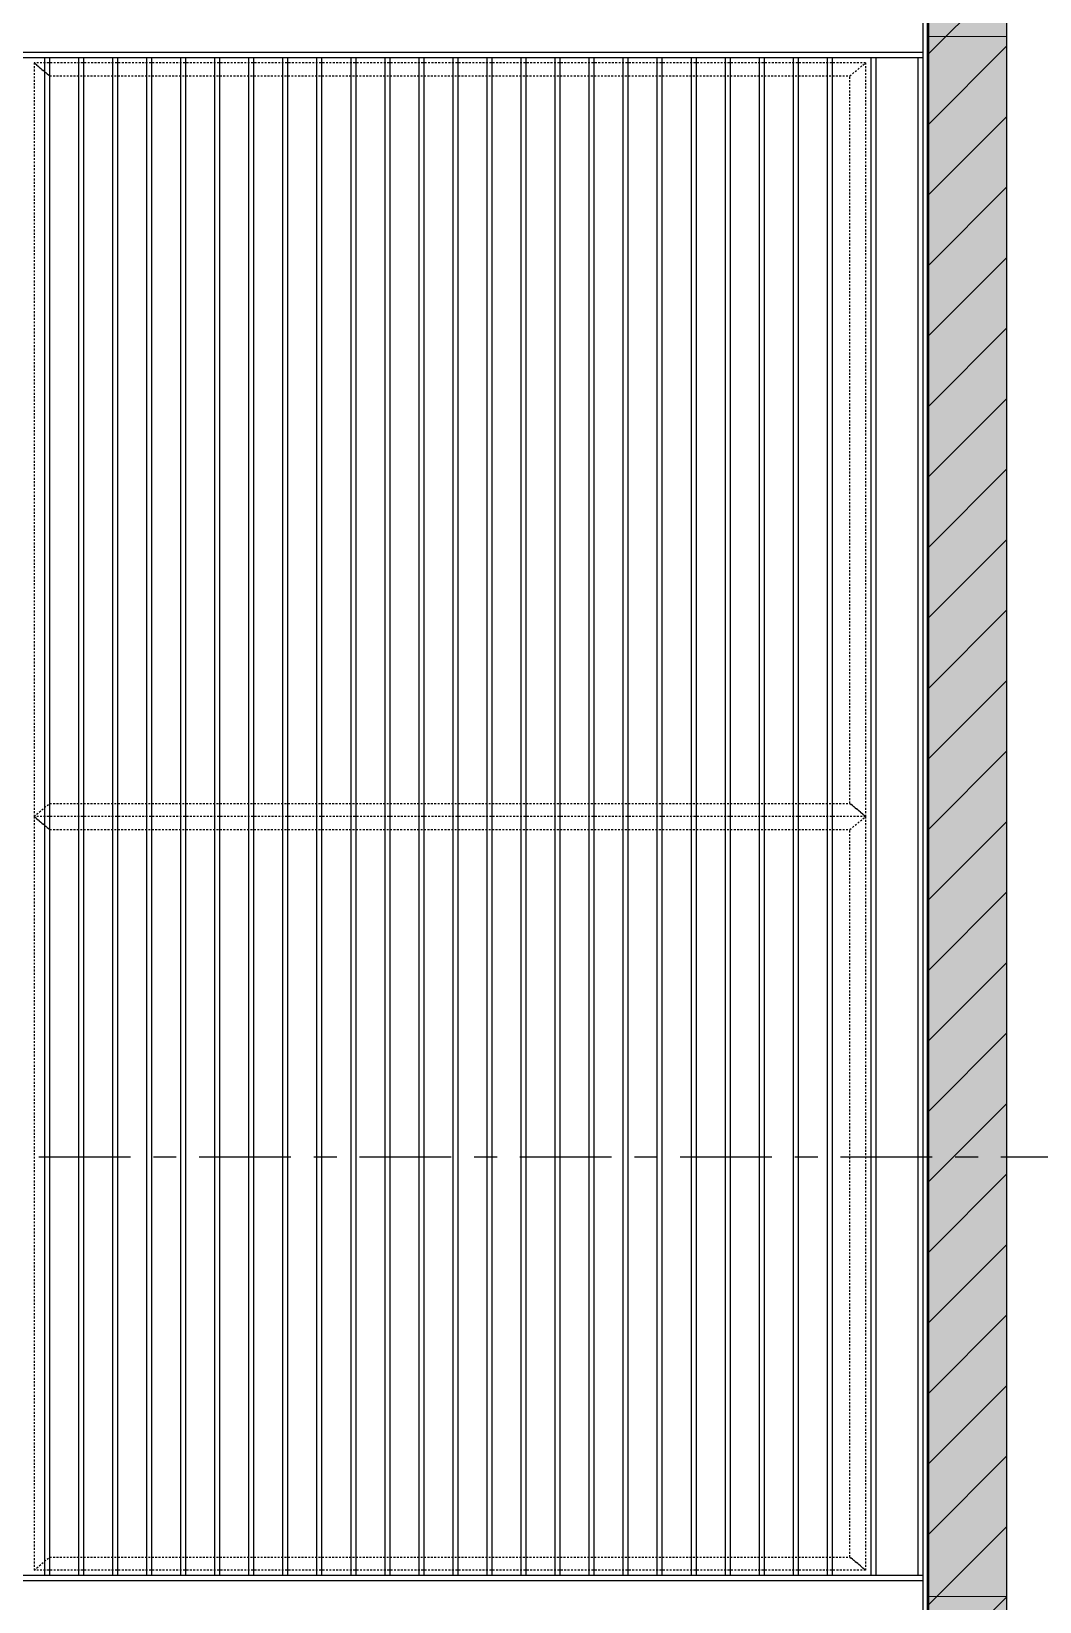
# Model space of a CAD drawing. Header units: millimetres. Extents: x 3774 to 718460, y -768339 to 192544.
# Drawn here: x 455933 to 457858, y -725317 to -722317 of the extents above; entities that cross this region are included whole.
import ezdxf
from ezdxf.xclip import XClip

# ---------------------------------------------------------------- set-up
doc = ezdxf.new("R2010")
doc.units = ezdxf.units.MM
doc.header["$XCLIPFRAME"] = 0
doc.set_wipeout_variables(frame=1)
for name, pattern in [('TA_GL_000.70000', [1.925, 0.7, -0.175, 0.175, -0.175, 0.7]), ('TA_HL_001.00000', [6.5, 3.55, -2.95]), ('XKITLINE00', [0]), ('XKITLINE02', [4, 2, -2])]:
    doc.linetypes.add(name, pattern=pattern)
for name, color, linetype in [('000 - 0_SYM_DWG_GRIDLINE_MAIN_COLOR_251', 7, 'Continuous'), ('000 - CONCRETE_COL_HATCH_', 7, 'Continuous'), ('010 - ASPG_FRAMING_SUB_COLOR_2', 7, 'Continuous'), ('010 - ASPG_FRAMING_SUB_COLOR_3', 7, 'Continuous'), ('010 - ASPG_FRAMING_WIPEOUT_', 7, 'Continuous')]:
    doc.layers.add(name, color=color, linetype=linetype)
doc.layers.add('Bolt', color=7, linetype='Continuous', lineweight=0)
doc.layers.add('Part', color=7, linetype='Continuous', lineweight=0)
doc.styles.add('TA', font='', dxfattribs={"height": 4.5})
doc.styles.get('TA').set_extended_font_data('Cordia New')

# ---------------------------------------------------------------- blocks, each defined once
blk = doc.blocks.new('*A13124194')
at = {"layer": 'Part', "color": 7, "linetype": 'XKITLINE00', "lineweight": 0}
for p, q in [((2441.089231, -86.533462), (2441.089236, -86.533462)), ((2441.089231, -88.133462), (2441.089236, -86.533462)), ((2441.089236, -86.533462), (2441.089496, -86.533462)), ((2441.089226, -88.133462), (2441.089231, -88.133462)), ((2441.089231, -88.133462), (2441.089496, -88.133462))]:
    blk.add_line(p, q, dxfattribs=at)
blk = doc.blocks.new('*A13164198')
at = {"layer": 'Part', "color": 7, "linetype": 'XKITLINE00', "lineweight": 0}
for p, q in [((2441.089496, -108.373459), (2441.089496, -84.533459)), ((2441.089496, -84.533459), (2442.289496, -84.533459)), ((2442.289496, -84.533459), (2442.289496, -108.373459)), ((2442.289496, -108.373459), (2441.089496, -108.373459))]:
    blk.add_line(p, q, dxfattribs=at)
blk = doc.blocks.new('*A13174199')
at = {"layer": 'Part', "color": 7, "linetype": 'XKITLINE00', "lineweight": 0}
for p, q in [((2436.489603, -86.773462), (2435.689603, -86.773462)), ((2435.689603, -92.053462), (2435.689603, -86.773462)), ((2436.489603, -92.053462), (2436.489603, -86.773462)), ((2435.689603, -104.053462), (2435.689603, -92.621462)), ((2436.489603, -104.053462), (2436.489603, -92.621462)), ((2435.689603, -116.053462), (2435.689603, -104.621462)), ((2436.489603, -116.053462), (2436.489603, -104.621462))]:
    blk.add_line(p, q, dxfattribs=at)
blk = doc.blocks.new('*A13184200')
at = {"layer": 'Part', "color": 7, "linetype": 'XKITLINE00', "lineweight": 0}
for p, q in [((2438.489525, -124.453458), (2438.489685, -78.053458)), ((2440.889525, -124.453466), (2440.889685, -78.053466))]:
    blk.add_line(p, q, dxfattribs=at)
blk = doc.blocks.new('*A13254207')
at = {"layer": 'Part', "color": 7, "linetype": 'XKITLINE00', "lineweight": 0}
for p, q in [((2428.729603, -86.773462), (2427.929603, -86.773462)), ((2427.929603, -92.053462), (2427.929603, -86.773462)), ((2428.729603, -92.053462), (2428.729603, -86.773462)), ((2427.929603, -104.053462), (2427.929603, -92.621462)), ((2428.729603, -104.053462), (2428.729603, -92.621462)), ((2427.929603, -116.053462), (2427.929603, -104.621462)), ((2428.729603, -116.053462), (2428.729603, -104.621462))]:
    blk.add_line(p, q, dxfattribs=at)
blk = doc.blocks.new('*A18104692')
at = {"layer": 'Part', "color": 7, "linetype": 'XKITLINE00', "lineweight": 0}
for p, q in [((2441.089231, -104.773462), (2441.089226, -104.773462)), ((2441.089496, -104.773462), (2441.089231, -104.773462)), ((2441.089236, -106.373462), (2441.089231, -104.773462)), ((2441.089236, -106.373462), (2441.089231, -106.373462)), ((2441.089496, -106.373462), (2441.089236, -106.373462))]:
    blk.add_line(p, q, dxfattribs=at)
blk = doc.blocks.new('*A18114693')
at = {"layer": 'Part', "color": 7, "linetype": 'XKITLINE00', "lineweight": 0}
for p, q in [((2440.889589, -105.653462), (2441.089234, -105.653462)), ((2441.089234, -106.453462), (2440.889671, -106.453462)), ((2441.089234, -106.373462), (2441.089234, -106.453462))]:
    blk.add_line(p, q, dxfattribs=at)
blk = doc.blocks.new('*A18124694')
at = {"layer": 'Part', "color": 7, "linetype": 'XKITLINE00', "lineweight": 0}
for p, q in [((2435.689603, -104.573462), (2435.689603, -104.621462)), ((2435.689603, -104.621462), (2436.489603, -104.621462)), ((2436.489603, -104.621462), (2436.489603, -104.573462))]:
    blk.add_line(p, q, dxfattribs=at)
blk = doc.blocks.new('*A18134695')
at = {"layer": 'Part', "color": 7, "linetype": 'XKITLINE00', "lineweight": 0}
for p, q in [((2436.065603, -105.421462), (2436.065603, -104.621462)), ((2436.065603, -104.621462), (2436.113603, -104.621462)), ((2436.113603, -105.421462), (2436.113603, -104.621462)), ((2436.065603, -104.861462), (2436.113603, -104.861462)), ((2436.065603, -105.421462), (2436.113603, -105.421462))]:
    blk.add_line(p, q, dxfattribs=at)
blk = doc.blocks.new('*A18144696')
at = {"layer": 'Part', "color": 7, "linetype": 'XKITLINE00', "lineweight": 0}
for p, q in [((2438.329518, -104.053462), (2425.995968, -104.053462)), ((2425.995968, -104.573462), (2425.995968, -104.053462)), ((2438.329518, -104.573462), (2438.329518, -104.053462)), ((2438.329518, -104.573462), (2425.995968, -104.573462))]:
    blk.add_line(p, q, dxfattribs=at)
blk = doc.blocks.new('*A18154697')
at = {"layer": 'Part', "color": 7, "linetype": 'XKITLINE00', "lineweight": 0}
for p, q in [((2436.065603, -93.421462), (2436.065603, -92.621462)), ((2436.065603, -92.621462), (2436.113603, -92.621462)), ((2436.113603, -93.421462), (2436.113603, -92.621462)), ((2436.065603, -92.861462), (2436.113603, -92.861462)), ((2436.065603, -93.421462), (2436.113603, -93.421462))]:
    blk.add_line(p, q, dxfattribs=at)
blk = doc.blocks.new('*A18164698')
at = {"layer": 'Part', "color": 7, "linetype": 'XKITLINE00', "lineweight": 0}
for p, q in [((2435.689603, -92.573462), (2435.689603, -92.621462)), ((2435.689603, -92.621462), (2436.489603, -92.621462)), ((2436.489603, -92.621462), (2436.489603, -92.573462))]:
    blk.add_line(p, q, dxfattribs=at)
blk = doc.blocks.new('*A18174699')
at = {"layer": 'Part', "color": 7, "linetype": 'XKITLINE00', "lineweight": 0}
for p, q in [((2438.329518, -92.053462), (2425.995968, -92.053462)), ((2425.995968, -92.573462), (2425.995968, -92.053462)), ((2438.329518, -92.573462), (2438.329518, -92.053462)), ((2438.329518, -92.573462), (2425.995968, -92.573462))]:
    blk.add_line(p, q, dxfattribs=at)
blk = doc.blocks.new('*A18184700')
at = {"layer": 'Part', "color": 7, "linetype": 'XKITLINE00', "lineweight": 0}
for p, q in [((2428.305603, -105.421462), (2428.305603, -104.621462)), ((2428.305603, -104.621462), (2428.353603, -104.621462)), ((2428.353603, -105.421462), (2428.353603, -104.621462)), ((2428.305603, -104.861462), (2428.353603, -104.861462)), ((2428.305603, -105.421462), (2428.353603, -105.421462))]:
    blk.add_line(p, q, dxfattribs=at)
blk = doc.blocks.new('*A18194701')
at = {"layer": 'Part', "color": 7, "linetype": 'XKITLINE00', "lineweight": 0}
for p, q in [((2427.929603, -104.573462), (2427.929603, -104.621462)), ((2427.929603, -104.621462), (2428.729603, -104.621462)), ((2428.729603, -104.621462), (2428.729603, -104.573462))]:
    blk.add_line(p, q, dxfattribs=at)
blk = doc.blocks.new('*A18204702')
at = {"layer": 'Part', "color": 7, "linetype": 'XKITLINE00', "lineweight": 0}
for p, q in [((2428.305603, -93.421462), (2428.305603, -92.621462)), ((2428.305603, -92.621462), (2428.353603, -92.621462)), ((2428.353603, -93.421462), (2428.353603, -92.621462)), ((2428.305603, -92.861462), (2428.353603, -92.861462)), ((2428.305603, -93.421462), (2428.353603, -93.421462))]:
    blk.add_line(p, q, dxfattribs=at)
blk = doc.blocks.new('*A18214703')
at = {"layer": 'Part', "color": 7, "linetype": 'XKITLINE00', "lineweight": 0}
for p, q in [((2427.929603, -92.573462), (2427.929603, -92.621462)), ((2427.929603, -92.621462), (2428.729603, -92.621462)), ((2428.729603, -92.621462), (2428.729603, -92.573462))]:
    blk.add_line(p, q, dxfattribs=at)
blk = doc.blocks.new('*A18224704')
at = {"layer": 'Part', "color": 7, "linetype": 'XKITLINE00', "lineweight": 0}
blk.add_line((2440.889671, -110.453462), (2440.889671, -106.453462), dxfattribs=at)
blk = doc.blocks.new('*A18364718')
at = {"layer": 'Bolt'}
for points in [[(2435.794, -104.573), (2435.794, -104.525), (2435.906, -104.525), (2435.906, -104.573)], [(2435.794, -104.621), (2435.794, -104.573), (2435.906, -104.573), (2435.906, -104.621)], [(2436.274, -104.573), (2436.274, -104.525), (2436.386, -104.525), (2436.386, -104.573)], [(2436.274, -104.621), (2436.274, -104.573), (2436.386, -104.573), (2436.386, -104.621)]]:
    blk.add_hatch(color=7, dxfattribs=at).paths.add_polyline_path(points, flags=17)
at = {"layer": 'Bolt', "color": 7, "linetype": 'XKITLINE00', "lineweight": 0}
for p, q in [((2435.85, -104.685), (2435.85, -104.341)), ((2436.33, -104.685), (2436.33, -104.341)), ((2435.794, -104.573), (2435.794, -104.525)), ((2435.794, -104.621), (2435.794, -104.573)), ((2435.906, -104.573), (2435.906, -104.525)), ((2435.906, -104.621), (2435.906, -104.573)), ((2436.274, -104.573), (2436.274, -104.525)), ((2436.274, -104.621), (2436.274, -104.573)), ((2436.386, -104.573), (2436.386, -104.525)), ((2436.386, -104.621), (2436.386, -104.573))]:
    blk.add_line(p, q, dxfattribs=at)
blk = doc.blocks.new('*A18374719')
at = {"layer": 'Bolt'}
for points in [[(2435.794, -92.573), (2435.794, -92.525), (2435.906, -92.525), (2435.906, -92.573)], [(2435.794, -92.621), (2435.794, -92.573), (2435.906, -92.573), (2435.906, -92.621)], [(2436.274, -92.573), (2436.274, -92.525), (2436.386, -92.525), (2436.386, -92.573)], [(2436.274, -92.621), (2436.274, -92.573), (2436.386, -92.573), (2436.386, -92.621)]]:
    blk.add_hatch(color=7, dxfattribs=at).paths.add_polyline_path(points, flags=17)
at = {"layer": 'Bolt', "color": 7, "linetype": 'XKITLINE00', "lineweight": 0}
for p, q in [((2435.85, -92.685), (2435.85, -92.341)), ((2436.33, -92.685), (2436.33, -92.341)), ((2435.794, -92.573), (2435.794, -92.525)), ((2435.794, -92.621), (2435.794, -92.573)), ((2435.906, -92.573), (2435.906, -92.525)), ((2435.906, -92.621), (2435.906, -92.573)), ((2436.274, -92.573), (2436.274, -92.525)), ((2436.274, -92.621), (2436.274, -92.573)), ((2436.386, -92.573), (2436.386, -92.525)), ((2436.386, -92.621), (2436.386, -92.573))]:
    blk.add_line(p, q, dxfattribs=at)
blk = doc.blocks.new('*A18384720')
at = {"layer": 'Bolt'}
for points in [[(2428.034, -104.573), (2428.034, -104.525), (2428.146, -104.525), (2428.146, -104.573)], [(2428.034, -104.621), (2428.034, -104.573), (2428.146, -104.573), (2428.146, -104.621)], [(2428.514, -104.573), (2428.514, -104.525), (2428.626, -104.525), (2428.626, -104.573)], [(2428.514, -104.621), (2428.514, -104.573), (2428.626, -104.573), (2428.626, -104.621)]]:
    blk.add_hatch(color=7, dxfattribs=at).paths.add_polyline_path(points, flags=17)
at = {"layer": 'Bolt', "color": 7, "linetype": 'XKITLINE00', "lineweight": 0}
for p, q in [((2428.09, -104.685), (2428.09, -104.341)), ((2428.57, -104.685), (2428.57, -104.341)), ((2428.034, -104.573), (2428.034, -104.525)), ((2428.034, -104.621), (2428.034, -104.573)), ((2428.146, -104.573), (2428.146, -104.525)), ((2428.146, -104.621), (2428.146, -104.573)), ((2428.514, -104.573), (2428.514, -104.525)), ((2428.514, -104.621), (2428.514, -104.573)), ((2428.626, -104.573), (2428.626, -104.525)), ((2428.626, -104.621), (2428.626, -104.573))]:
    blk.add_line(p, q, dxfattribs=at)
blk = doc.blocks.new('*A18414723')
at = {"layer": 'Bolt'}
for points in [[(2428.034, -92.573), (2428.034, -92.525), (2428.146, -92.525), (2428.146, -92.573)], [(2428.034, -92.621), (2428.034, -92.573), (2428.146, -92.573), (2428.146, -92.621)], [(2428.514, -92.573), (2428.514, -92.525), (2428.626, -92.525), (2428.626, -92.573)], [(2428.514, -92.621), (2428.514, -92.573), (2428.626, -92.573), (2428.626, -92.621)]]:
    blk.add_hatch(color=7, dxfattribs=at).paths.add_polyline_path(points, flags=17)
at = {"layer": 'Bolt', "color": 7, "linetype": 'XKITLINE00', "lineweight": 0}
for p, q in [((2428.09, -92.685), (2428.09, -92.341)), ((2428.57, -92.685), (2428.57, -92.341)), ((2428.034, -92.573), (2428.034, -92.525)), ((2428.034, -92.621), (2428.034, -92.573)), ((2428.146, -92.573), (2428.146, -92.525)), ((2428.146, -92.621), (2428.146, -92.573)), ((2428.514, -92.573), (2428.514, -92.525)), ((2428.514, -92.621), (2428.514, -92.573)), ((2428.626, -92.573), (2428.626, -92.525)), ((2428.626, -92.621), (2428.626, -92.573))]:
    blk.add_line(p, q, dxfattribs=at)
blk = doc.blocks.new('*A19534835')
at = {"layer": 'Part', "color": 7, "linetype": 'XKITLINE00', "lineweight": 0}
for p, q in [((2436.113603, -86.773462), (2436.113603, -86.693462)), ((2436.153603, -86.773462), (2436.153603, -86.733462)), ((2436.153603, -86.733462), (2436.593603, -86.733462)), ((2436.593603, -86.733462), (2436.593603, -86.693462))]:
    blk.add_line(p, q, dxfattribs=at)
blk = doc.blocks.new('*A19544836')
at = {"layer": 'Part', "color": 7, "linetype": 'XKITLINE00', "lineweight": 0}
for p, q in [((2435.209603, -86.693462), (2435.209603, -86.613462)), ((2435.209603, -86.613462), (2436.969603, -86.613462)), ((2436.969603, -86.693462), (2436.969603, -86.613462)), ((2435.209603, -86.693462), (2436.969603, -86.693462))]:
    blk.add_line(p, q, dxfattribs=at)
blk = doc.blocks.new('*A19554837')
at = {"layer": 'Part', "color": 7, "linetype": 'XKITLINE00', "lineweight": 0}
for p, q in [((2440.889656, -86.453462), (2441.089234, -86.453462)), ((2441.089234, -86.533462), (2441.089234, -86.453462)), ((2440.889653, -87.253462), (2441.089234, -87.253462))]:
    blk.add_line(p, q, dxfattribs=at)
blk = doc.blocks.new('*A19564838')
at = {"layer": 'Part', "color": 7, "linetype": 'XKITLINE00', "lineweight": 0}
for p, q in [((2425.769509, -82.453462), (2438.489525, -82.453462)), ((2438.489523, -82.453462), (2438.489525, -82.453462)), ((2438.489525, -82.453462), (2438.489525, -86.453462)), ((2438.489525, -86.453462), (2425.769509, -86.453462)), ((2438.489523, -86.453462), (2438.489525, -86.453462))]:
    blk.add_line(p, q, dxfattribs=at)
blk = doc.blocks.new('*A19574839')
at = {"layer": 'Part', "color": 7, "linetype": 'XKITLINE00', "lineweight": 0}
for p, q in [((2435.209603, -86.613462), (2435.049603, -86.453462)), ((2436.969603, -86.613462), (2435.209603, -86.613462)), ((2437.129603, -86.453462), (2436.969603, -86.613462))]:
    blk.add_line(p, q, dxfattribs=at)
blk = doc.blocks.new('*A19714853')
at = {"layer": 'Part', "color": 7, "linetype": 'XKITLINE00', "lineweight": 0}
for p, q in [((2428.353603, -86.773462), (2428.353603, -86.693462)), ((2428.393603, -86.773462), (2428.393603, -86.733462)), ((2428.393603, -86.733462), (2428.833603, -86.733462)), ((2428.833603, -86.733462), (2428.833603, -86.693462))]:
    blk.add_line(p, q, dxfattribs=at)
blk = doc.blocks.new('*A19724854')
at = {"layer": 'Part', "color": 7, "linetype": 'XKITLINE00', "lineweight": 0}
for p, q in [((2427.449603, -86.613462), (2427.289603, -86.453462)), ((2429.209603, -86.613462), (2427.449603, -86.613462)), ((2429.369603, -86.453462), (2429.209603, -86.613462))]:
    blk.add_line(p, q, dxfattribs=at)
blk = doc.blocks.new('*A19734855')
at = {"layer": 'Part', "color": 7, "linetype": 'XKITLINE00', "lineweight": 0}
for p, q in [((2427.449603, -86.693462), (2427.449603, -86.613462)), ((2427.449603, -86.613462), (2429.209603, -86.613462)), ((2429.209603, -86.693462), (2429.209603, -86.613462)), ((2427.449603, -86.693462), (2429.209603, -86.693462))]:
    blk.add_line(p, q, dxfattribs=at)
blk = doc.blocks.new('*A19864868')
at = {"layer": 'Bolt'}
for points in [[(2435.506, -86.613), (2435.506, -86.693), (2435.394, -86.693), (2435.394, -86.613)], [(2436.786, -86.613), (2436.786, -86.693), (2436.674, -86.693), (2436.674, -86.613)]]:
    blk.add_hatch(color=7, dxfattribs=at).paths.add_polyline_path(points, flags=17)
at = {"layer": 'Bolt', "color": 7, "linetype": 'XKITLINE00', "lineweight": 0}
for p, q in [((2435.394, -86.613), (2435.394, -86.693)), ((2435.45, -86.55), (2435.45, -86.893)), ((2435.506, -86.613), (2435.506, -86.693)), ((2436.674, -86.613), (2436.674, -86.693)), ((2436.73, -86.55), (2436.73, -86.893)), ((2436.786, -86.613), (2436.786, -86.693))]:
    blk.add_line(p, q, dxfattribs=at)
blk = doc.blocks.new('*A19874869')
at = {"layer": 'Bolt', "color": 7, "linetype": 'XKITLINE02', "lineweight": 0}
for p, q in [((2436.002243, -86.973462), (2436.345603, -86.973462)), ((2436.065603, -86.917462), (2436.113603, -86.917462)), ((2436.065603, -87.029462), (2436.113603, -87.029462)), ((2436.113603, -86.917462), (2436.153603, -86.917462)), ((2436.113603, -87.029462), (2436.153603, -87.029462))]:
    blk.add_line(p, q, dxfattribs=at)
blk = doc.blocks.new('*A19924874')
at = {"layer": 'Bolt'}
for points in [[(2427.746, -86.613), (2427.746, -86.693), (2427.634, -86.693), (2427.634, -86.613)], [(2429.026, -86.613), (2429.026, -86.693), (2428.914, -86.693), (2428.914, -86.613)]]:
    blk.add_hatch(color=7, dxfattribs=at).paths.add_polyline_path(points, flags=17)
at = {"layer": 'Bolt', "color": 7, "linetype": 'XKITLINE00', "lineweight": 0}
for p, q in [((2427.634, -86.613), (2427.634, -86.693)), ((2427.69, -86.55), (2427.69, -86.893)), ((2427.746, -86.613), (2427.746, -86.693)), ((2428.914, -86.613), (2428.914, -86.693)), ((2428.97, -86.55), (2428.97, -86.893)), ((2429.026, -86.613), (2429.026, -86.693))]:
    blk.add_line(p, q, dxfattribs=at)
blk = doc.blocks.new('*A19934875')
at = {"layer": 'Bolt', "color": 7, "linetype": 'XKITLINE02', "lineweight": 0}
for p, q in [((2428.242243, -86.973462), (2428.585603, -86.973462)), ((2428.305603, -86.917462), (2428.353603, -86.917462)), ((2428.305603, -87.029462), (2428.353603, -87.029462)), ((2428.353603, -86.917462), (2428.393603, -86.917462)), ((2428.353603, -87.029462), (2428.393603, -87.029462))]:
    blk.add_line(p, q, dxfattribs=at)
blk = doc.blocks.new('W-1-PP19-SE-ENT3_20260407-111149_PP19_ENT3_SE_ELE3')
at = {"color": 7, "lineweight": 0, "xscale": 125, "yscale": 125, "zscale": 125}
for name in ['*A13164198', '*A13184200', '*A19564838', '*A19724854', '*A19574839', '*A19554837', '*A19734855', '*A19924874', '*A19714853', '*A19544836', '*A19864868', '*A19534835', '*A13124194', '*A13254207', '*A19934875', '*A13174199', '*A19874869', '*A18174699', '*A18414723', '*A18374719', '*A18214703', '*A18204702', '*A18164698', '*A18154697', '*A18144696', '*A18384720', '*A18364718', '*A18194701', '*A18184700', '*A18124694', '*A18134695', '*A18104692', '*A18114693', '*A18224704']:
    blk.add_blockref(name, (-296446.190625, 122106.68275), dxfattribs=at)
blk = doc.blocks.new('A$Cc95a8f7c')
at = {"layer": '000 - CONCRETE_COL_HATCH_', "transparency": 33554585}
h = blk.add_hatch(dxfattribs=at)
h.set_pattern_fill('AR-CONC', scale=2.5)
h.paths.add_polyline_path([(0, -15540), (150, -15540), (150, 300), (0, 300)])
h = blk.add_hatch(dxfattribs=at)
h.set_pattern_fill('ANSI31', scale=30)
h.paths.add_polyline_path([(0, -15540), (150, -15540), (150, 300), (0, 300)])
at = {"layer": '000 - CONCRETE_COL_HATCH_', "color": 7}
blk.add_lwpolyline([(0, -15540), (150, -15540), (150, 300), (0, 300)], close=True, dxfattribs=at)
blk = doc.blocks.new('W-1-PP19-SE-ENT3_20260407-141310_PP19_ENT3_PRECAST_HATCH')
at = {"color": 7}
blk.add_blockref('A$Cc95a8f7c', (-46357.4, 85502.9), dxfattribs=at)
blk = doc.blocks.new('W-1-PP19-SE-ENT3_20260407-141433PP19_ENT3_PRECAST_HATCH')
at = {"color": 7}
blk.add_blockref('W-1-PP19-SE-ENT3_20260407-141310_PP19_ENT3_PRECAST_HATCH', (55047.4, 32597.1), dxfattribs=at)
blk = doc.blocks.new('*U5908')
at = {"layer": '000 - 0_SYM_DWG_GRIDLINE_MAIN_COLOR_251', "color": 7, "linetype": 'ByBlock', "ltscale": 5}
blk.add_line((10, 0), (-471.236, 0), dxfattribs=at)
at = {"color": 7, "style": 'TA', "flags": 1}
blk.add_attdef('LOCATION', (6, -6), '', height=4.5, rotation=270, dxfattribs=at)
blk = doc.blocks.new('W-1-PP19-SE-ENT3_20260407-142507PP19_ENT3_ELE1_DIMS_2')
at = {"layer": '000 - 0_SYM_DWG_GRIDLINE_MAIN_COLOR_251', "color": 7, "linetype": 'TA_GL_000.70000', "xscale": 50.00000000000003, "yscale": 50.00000000000003, "zscale": 50.00000000000003, "rotation": 180}
blk.add_blockref('*U5908', (-12415.2, 109400), dxfattribs=at)
blk = doc.blocks.new('*U8189')
at = {"layer": '010 - ASPG_FRAMING_SUB_COLOR_3', "color": 7, "linetype": 'ByBlock'}
for points in [[(0, 0), (0, 1588.2), (25, 1558.2), (25, 30), (0, 0)], [(1440, 1588.2), (0, 1588.2), (25, 1558.2), (1415, 1558.2)], [(1440, 0), (1440, 1588.2), (1415, 1558.2), (1415, 30), (1440, 0)], [(25, 30), (1415, 30), (1440, 0), (0, 0), (25, 30)]]:
    blk.add_lwpolyline(points, close=True, dxfattribs=at)
blk = doc.blocks.new('*U5965')
at = {"color": 7}
blk.add_wipeout([(0, 0), (1794.1, 0), (1794.1, 12350), (0, 12350)], dxfattribs=at)
blk.add_lwpolyline([(0, 0), (1794.1, 0), (1794.1, 12350), (0, 12350)], close=True, dxfattribs=at)
blk = doc.blocks.new('*U8522')
at = {"color": 7}
blk.add_wipeout([(0, 0), (10.2, 0), (10.2, 12850), (0, 12850)], dxfattribs=at)
blk.add_lwpolyline([(0, 0), (10.2, 0), (10.2, 12850), (0, 12850)], close=True, dxfattribs=at)
blk = doc.blocks.new('*U8482')
at = {"color": 7}
blk.add_wipeout([(0, 0), (10, 0), (10, 12850), (0, 12850)], dxfattribs=at)
blk.add_lwpolyline([(0, 0), (10, 0), (10, 12850), (0, 12850)], close=True, dxfattribs=at)
blk = doc.blocks.new('*U8483')
at = {"color": 7}
blk.add_wipeout([(0, 0), (10, 0), (10, 12850), (0, 12850)], dxfattribs=at)
blk.add_lwpolyline([(0, 0), (10, 0), (10, 12850), (0, 12850)], close=True, dxfattribs=at)
blk = doc.blocks.new('*U5956')
at = {"color": 7}
blk.add_wipeout([(0, -40), (1789, -40), (1789, 40), (0, 40)], dxfattribs=at).dxf.layer = '010 - ASPG_FRAMING_WIPEOUT_'
at = {"layer": '010 - ASPG_FRAMING_SUB_COLOR_3', "color": 7}
blk.add_lwpolyline([(0, -40), (1789, -40), (1789, 40), (0, 40)], close=True, dxfattribs=at)
at = {"color": 7}
for points in [[(0, 40), (1789, 40), (1789, 50), (0, 50)], [(0, -50), (1789, -50), (1789, -40), (0, -40)]]:
    blk.add_wipeout(points, dxfattribs=at).dxf.layer = '010 - ASPG_FRAMING_WIPEOUT_'
at = {"layer": '010 - ASPG_FRAMING_SUB_COLOR_2', "color": 7}
for points in [[(0, 40), (1789, 40), (1789, 50), (0, 50)], [(0, -50), (1789, -50), (1789, -40), (0, -40)]]:
    blk.add_lwpolyline(points, close=True, dxfattribs=at)

msp = doc.modelspace()

# ---------------------------------------------------------------- block references
at = {"color": 7}
ref = msp.add_blockref('W-1-PP19-SE-ENT3_20260407-111149_PP19_ENT3_SE_ELE3', (448956.051, -833866.64), dxfattribs=at)
XClip(ref).set_block_clipping_path([(-12000.0004375063, 99820.555271939), (12229.3280822252, 118947.6656106847)])

# ---------------------------------------------------------------- next in the draw order: block references
msp.add_blockref('*U5965', (455850.351, -728316.64), dxfattribs=at)

# ---------------------------------------------------------------- next in the draw order: block references
for name, p in [('*U8522', (455957.606, -728316.64)), ('*U8522', (456022.606, -728316.64)), ('*U8522', (456087.606, -728316.64)), ('*U8522', (456152.606, -728316.64)), ('*U8522', (456217.606, -728316.64)), ('*U8522', (456282.606, -728316.64)), ('*U8522', (456347.606, -728316.64)), ('*U8522', (456412.606, -728316.64)), ('*U8522', (456477.606, -728316.64)), ('*U8522', (456542.606, -728316.64)), ('*U8522', (456607.606, -728316.64)), ('*U8522', (456672.606, -728316.64)), ('*U8522', (456737.606, -728316.64)), ('*U8522', (456802.606, -728316.64)), ('*U8522', (456867.606, -728316.64)), ('*U8522', (456932.606, -728316.64)), ('*U8522', (456997.606, -728316.64)), ('*U8522', (457062.606, -728316.64)), ('*U8522', (457127.606, -728316.64)), ('*U8522', (457192.606, -728316.64)), ('*U8522', (457257.606, -728316.64)), ('*U8522', (457322.606, -728316.64)), ('*U8522', (457387.606, -728316.64)), ('*U8522', (457452.606, -728316.64)), ('*U8482', (457536.051, -728316.64)), ('*U8483', (457626.051, -728316.64))]:
    msp.add_blockref(name, p, dxfattribs=at)

# ---------------------------------------------------------------- next in the draw order: block references
for p in [(455847.051, -722316.64), (455847.051, -725316.64)]:
    msp.add_blockref('*U5956', p, dxfattribs=at)

# ---------------------------------------------------------------- next in the draw order: block references
for name in ['W-1-PP19-SE-ENT3_20260407-142507PP19_ENT3_ELE1_DIMS_2', 'W-1-PP19-SE-ENT3_20260407-141433PP19_ENT3_PRECAST_HATCH']:
    msp.add_blockref(name, (448956.051, -833866.64), dxfattribs=at)
at = {"color": 7, "linetype": 'TA_HL_001.00000', "rotation": 90}
for p in [(457526.051, -723816.64), (457526.051, -725256.64)]:
    msp.add_blockref('*U8189', p, dxfattribs=at)

doc.saveas('drawing.dxf')
